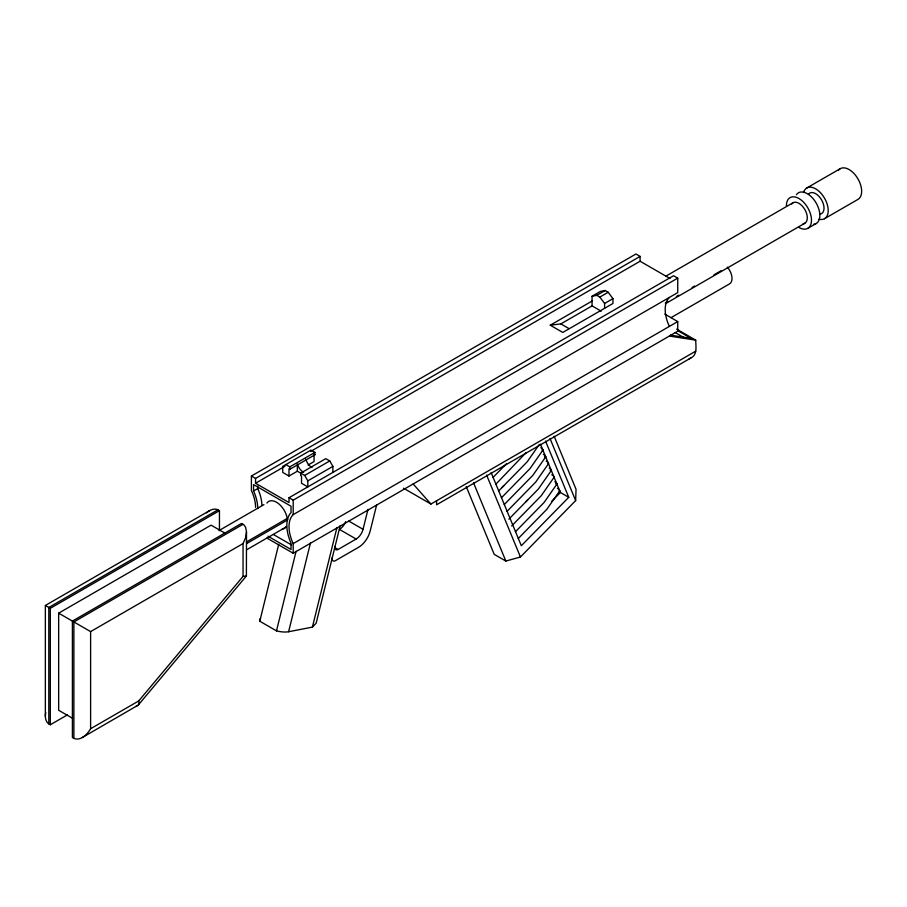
<?xml version="1.0" encoding="UTF-8"?>
<svg xmlns="http://www.w3.org/2000/svg" width="907" height="907" viewBox="0 0 907 907"><rect width="100%" height="100%" fill="white"/><g stroke="black" fill="none" stroke-linecap="round" stroke-linejoin="round"><path stroke-width="1.36" d="M466.243 486.583L494.213 554.347L505.834 561.048L520.437 557.011L575.65 500.596L576.047 489.304L554.154 436.256M67.367 714.909L50.304 724.761C45.452 722.89 44.692 716.938 45.758 712.483M246.5 531.944L245.604 537.681L243.042 543.588L243.042 576.41L138.68 700.975L90.609 728.729C87.287 734.636 79.465 742.391 72.401 737.516L72.401 621.08L241.545 523.43L244.051 525.04L245.604 527.239L246.5 531.944L246.398 576.002L138.227 705.113L82.254 737.55M676.633 329.116L695.737 340.148C695.692 346.134 697.766 354.818 690.839 357.982L436.584 504.78L436.584 500.777M340.148 525.788L316.169 623.154L312.405 627.111L288.607 631.737A14.773 5.408 13.8 0 1 276.488 630.875L259.776 621.216L278.721 544.313M276.488 630.875L296.113 551.218M288.607 631.737L310.466 542.987M312.405 627.111L336.905 527.704M334.513 547.397L338.096 549.461L356.145 539.041A10.294 5.941 -60 0 0 363.049 529.314L368.015 509.303M376.677 504.814L370.192 530.924A17.312 10 -60 0 1 358.582 547.284L335.329 560.719A4.501 2.596 -60 0 1 332.302 557.635M138.227 705.113L138.601 704.546A12.471 5.238 49.1 0 0 138.68 700.975M526.049 452.672L495.834 484.213M539.28 444.487L527.239 461.754L498.635 491.004M542.885 450.133L530.051 468.545L501.435 497.796M545.685 456.924L532.851 475.336L504.235 504.575M548.486 463.704L535.652 482.127L507.036 511.367M551.286 470.495L538.452 488.918L508.872 519.155M554.086 477.286L541.252 495.71L511.673 525.947M556.898 484.077L544.064 502.501L515.448 531.74M559.698 490.868L546.864 509.281L518.248 538.531M493.034 477.422L506.684 463.477M501.911 487.592L503.861 485.608M525.799 501.798L527.749 499.814M551.49 501.56L560.379 492.478L540.425 444.124M545.549 441.108L568.746 497.308L521.332 545.742L491.118 472.536M246.398 576.002L243.042 576.41M206.535 512.863C209.868 509.711 215.401 507.398 219.449 510.664L219.449 530.697M255.581 507.398A29.557 17.063 60 0 0 251.398 490.506L251.398 476.028L635.943 254.005L640.093 256.409L640.093 261.239L310.659 451.425M251.398 476.028L255.547 478.42L640.093 256.409M255.547 478.42L255.547 483.25L284.945 466.277M209.596 510.641L45.35 605.468L45.35 716.247M285.852 464.577L289.832 466.867L314.91 452.389L314.91 454.804L289.832 469.282L288.993 468.794L288.993 476.039L282.723 472.411L282.723 466.379L310.931 450.099L314.91 452.389M217.963 509.813L48.808 607.463L48.808 723.899M45.452 605.525L50.304 608.325L219.449 510.664M257.747 508.646A32.618 18.832 60 0 0 254.504 493.17L253.563 490.993L257.747 488.578L257.747 486.027M550.254 325.194L560.855 323.901L592.056 305.897L592.056 296.238L600.411 291.419L605.162 290.501L608.2 292.258L612.951 298.652L612.951 303.482L562.793 332.438L550.254 325.194L592.056 301.067M592.056 296.238L596.806 295.331L605.162 290.501M288.993 476.039L297.349 471.209L304.661 475.438L307.802 480.857L307.802 486.9L301.532 483.272L301.532 476.039L300.693 475.551L300.693 473.137L325.772 458.659L329.751 460.949L332.88 466.379L332.88 472.411M308.097 465.008L314.071 461.561L314.071 454.316L314.91 454.804M596.806 295.331L599.844 297.077L608.2 292.258M72.617 718.333L58.66 710.283L58.66 613.155L211.093 525.153L225.049 533.203M304.661 475.438L329.751 460.949M604.595 308.301L604.595 303.482L612.951 298.652M806.811 187.976L840.245 168.668M219.165 530.47L263.937 504.632M307.802 480.857L332.88 466.379M665.817 276.204L793.047 202.749M243.042 524.291L73.886 621.941L73.886 738.377M255.547 483.25L289.016 502.569L289.016 497.739L673.561 275.728L677.733 278.143L677.733 292.621L293.199 514.632A29.557 17.063 60 0 0 293.199 543.588L293.199 553.247L266.919 538.078M289.016 497.739L293.199 500.154L677.733 278.143M58.66 613.155L90.609 631.601L243.042 543.588M246.387 542.001L287.519 518.248M246.67 543.554L287.802 519.802M665.421 302.87L667.847 301.464M676.339 296.566L678.776 295.16M692.12 287.451L694.547 286.056M713.968 274.844L721.246 270.637M665.398 303.743L804.86 223.224M246.67 549.767L286.589 526.718M807.82 228.337L816.175 223.519M824.542 218.689L857.977 199.381A17.732 10.238 60 0 0 856.741 176.944A17.732 10.238 60 0 0 838.249 170.516M671.135 317.586L729.568 283.868A11.825 6.825 60 0 0 727.833 267.69L727.312 267.134M293.199 543.588L677.733 321.577L677.733 331.236L293.199 553.247M403.468 488.181L430.927 504.043L695.737 351.156M689.195 358.821L690.839 357.982M137.705 705.533L136.311 705.873M670.352 335.125L691.021 338.334L677.574 330.567M669.377 336.055L695.737 340.148M640.093 261.239L669.978 278.483M664.752 314.083L677.733 321.577M675.227 332.552L685.012 338.198M592.056 305.897L601.171 311.158M560.855 323.901L568.836 328.515M560.379 492.478L568.746 497.308M348.719 521.049L363.049 529.314M356.145 539.041L339.422 529.393A10.294 5.941 -60 0 0 345.703 521.616M273.449 534.518L291.589 544.994M268.064 536.241L291.034 549.495L291.034 543.1L290.081 540.923A32.618 18.832 60 0 1 290.081 513.713L291.034 512.625L291.034 506.231L253.563 484.599L253.563 490.993M413.161 483.987L430.927 504.043M599.844 297.077L604.595 303.482M257.747 488.578L258.688 490.755A32.618 18.832 60 0 1 261.908 505.278M550.016 438.5L575.65 500.596M486.628 475.109L520.437 557.011M473.556 482.864L505.834 561.048M305.716 459.146L307.19 462.536A9.603 5.544 60 0 0 311.985 467.593M297.349 471.209L297.349 463.965L298.822 467.354A9.603 5.544 60 0 0 303.618 472.411M293.199 500.154L293.199 514.632M289.832 466.867L289.832 469.282M90.609 631.601L90.609 728.729M50.304 608.325L50.304 724.761M669.377 326.407A29.557 17.063 60 0 1 669.377 297.451M259.776 621.216A14.773 5.408 13.8 0 1 260.558 618.438M338.096 549.461A4.501 2.596 -60 0 1 335.08 546.377M791.709 203.984A11.825 6.825 60 0 1 804.86 209.574A11.825 6.825 60 0 1 803.137 223.757M796.448 194.654A17.732 10.238 60 0 1 816.175 203.043A17.732 10.238 60 0 1 813.579 224.324M786.414 205.742A17.732 10.238 60 0 1 798.954 198.508A17.732 10.238 60 0 1 811.493 220.22A17.732 10.238 60 0 1 798.954 227.464M808.432 194.325A11.825 6.825 60 0 1 821.583 199.914A11.825 6.825 60 0 1 819.849 214.109M803.557 192.59A17.732 10.238 60 0 1 824.542 198.214A17.732 10.238 60 0 1 818.919 219.188M266.907 503.068A15.623 9.025 60 0 1 277.916 503.158A15.623 9.025 60 0 1 287.145 517.829M286.045 526.876A15.623 9.025 60 0 1 281.998 529.212M546.161 461.232A1.769 0.59 44.4 0 1 548.032 462.615A1.769 0.59 44.4 0 1 548.191 463.84M549.223 468.08A1.769 0.59 44.4 0 1 551.229 470.053A1.769 0.59 44.4 0 1 550.084 470.189M543.361 454.441A1.769 0.59 44.4 0 1 545.561 456.323A1.769 0.59 44.4 0 1 544.483 456.618M540.81 447.718A1.769 0.59 44.4 0 1 542.76 449.532A1.769 0.59 44.4 0 1 542.023 450.053M554.823 481.662A1.769 0.59 44.4 0 1 556.841 483.635A1.769 0.59 44.4 0 1 555.696 483.771M551.762 474.815A1.769 0.59 44.4 0 1 553.644 476.198A1.769 0.59 44.4 0 1 553.803 477.422M557.363 488.385A1.769 0.59 44.4 0 1 559.37 489.95A1.769 0.59 44.4 0 1 559.143 490.936"/></g></svg>
